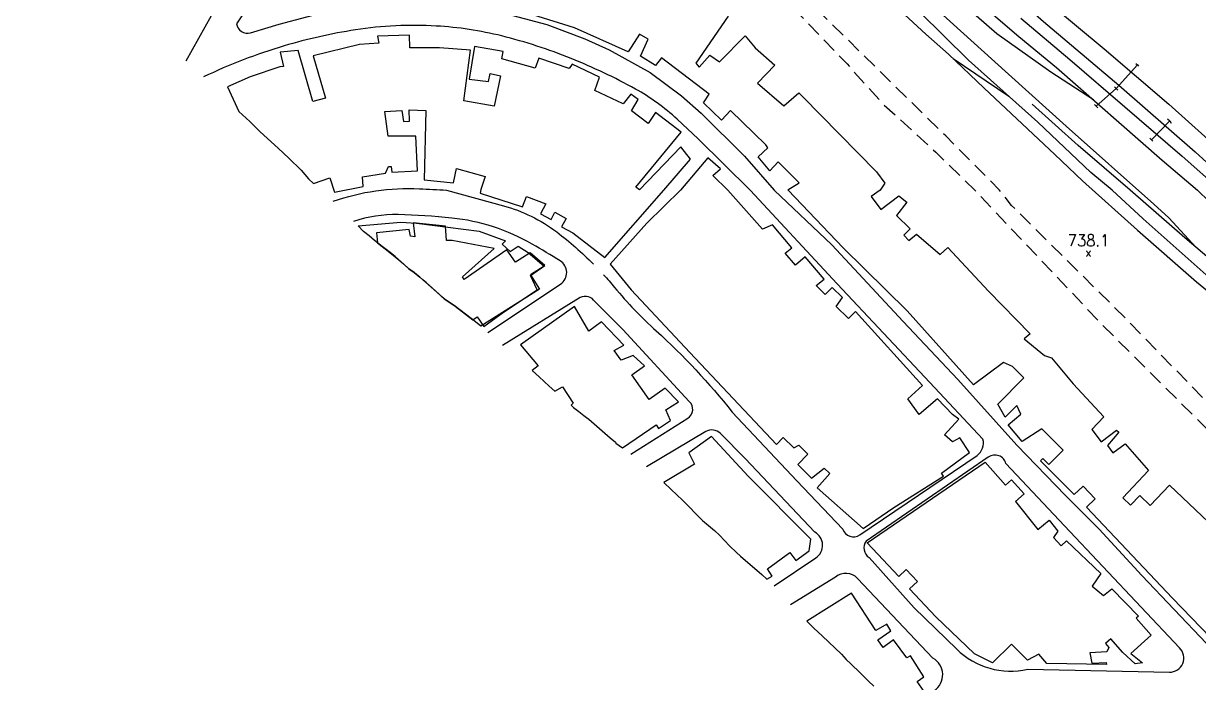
# Model space of a CAD drawing. Header units: metres. Extents: x 320405 to 332543, y 7395686 to 7410003.
# Drawn here: x 323358.8 to 323755.6, y 7400333.5 to 7400556.3 of the extents above; entities that cross this region are included whole.
import ezdxf
from ezdxf.enums import TextEntityAlignment as Align

# ---------------------------------------------------------------- set-up
doc = ezdxf.new("R2010")
doc.units = ezdxf.units.M
doc.header["$LTSCALE"] = 10
doc.header["$MEASUREMENT"] = 0
doc.linetypes.add('DASHED', pattern=[0.75, 0.5, -0.25])
for name, color, linetype in [('Edificações', 30, 'Continuous'), ('Linha Férrea', 20, 'Continuous'), ('Pontos Cotados', 45, 'Continuous'), ('Portico', 45, 'Continuous'), ('Vias Primárias', 230, 'Continuous'), ('Vias Secundárias', 230, 'DASHED')]:
    doc.layers.add(name, color=color, linetype=linetype)
doc.styles.add('Style-STANDARD', font='STANDARD.shx')

msp = doc.modelspace()

# ---------------------------------------------------------------- linework, layer by layer
at = {"layer": 'Edificações'}
for points in [[(323759.6531607128, 7400348.804712), (323746.9077935381, 7400362.120951263), (323717.7624940897, 7400392.79623899), (323720.777805682, 7400395.661156185), (323716.6736099445, 7400399.980802492), (323713.6334756849, 7400397.092300707), (323702.3088535877, 7400408.534651403), (323703.1198725181, 7400409.337325884), (323705.1462204295, 7400407.289912449), (323709.9528668158, 7400412.047103986), (323702.728049651, 7400419.347028962), (323696.0894679484, 7400414.991889273), (323691.3840877317, 7400420.696299729), (323695.6855784869, 7400424.244457712), (323694.3273577762, 7400427.191979494), (323690.3395554064, 7400423.256646745), (323687.8709697916, 7400427.618759589), (323696.6520652942, 7400436.601321489), (323692.7682378124, 7400440.39804011), (323689.8118513314, 7400441.777802133), (323679.6470337225, 7400434.236019147), (323657.23830336, 7400459.258107747), (323635.5838567525, 7400480.466443392), (323617.0485060214, 7400500.000000001), (323616.9223355506, 7400500.133855558), (323620.7304514301, 7400502.471964238), (323613.727182872, 7400509.62286217), (323610.8324953207, 7400506.538942769), (323606.9683320986, 7400511.229172797), (323610.2009621885, 7400514.313092198), (323609.5255591976, 7400515.276822818), (323597.555595911, 7400526.957282545), (323594.5160414085, 7400523.68054268), (323588.4853820826, 7400529.559290173), (323590.3708218383, 7400532.497316499), (323574.3079453516, 7400544.686636401), (323572.254016413, 7400542.110647921), (323567.1436599492, 7400545.259057636), (323569.7705485272, 7400551.031033701), (323566.9047861576, 7400552.74839033), (323563.0596653468, 7400546.711483593), (323544.9394853169, 7400554.900731342), (323530.7871170767, 7400559.252898309)], [(323596.8170396069, 7400558.856570945), (323585.8418615251, 7400542.893266693), (323587.0265887559, 7400541.606991575), (323590.5870375709, 7400545.634755534), (323593.88402619, 7400543.370903892), (323602.5386815757, 7400552.117704791), (323605.8619439014, 7400548.129527106), (323612.5974134863, 7400542.292038546), (323606.7043898163, 7400536.148825007), (323615.5964727346, 7400528.54640195), (323620.6202946967, 7400532.888440034), (323621.9484426197, 7400531.623537787), (323646.9197929609, 7400506.241023536), (323649.7272228809, 7400502.311017229), (323648.1533645064, 7400500.000000001), (323645.0531030908, 7400497.800303687), (323648.3001881391, 7400493.467142384), (323654.4720539164, 7400498.092073627), (323657.1850571352, 7400495.887230682), (323653.5951286835, 7400491.469914942), (323658.3129268511, 7400486.902809051), (323656.0981544097, 7400484.836811653), (323657.8294497454, 7400482.980843586), (323660.3884406525, 7400485.125834672), (323668.4247714111, 7400478.30316432), (323670.9513587594, 7400480.642142035), (323684.6927366187, 7400465.798566901), (323698.7388641479, 7400451.37493404), (323696.7379389929, 7400449.739777558), (323703.6107804296, 7400444.08656737), (323706.0211350665, 7400443.359840421), (323713.306351521, 7400434.522623911), (323723.6345330793, 7400423.385397911), (323719.5749053782, 7400419.030392452), (323722.7796479462, 7400414.884985778), (323727.9163152534, 7400418.856054885), (323728.7382403737, 7400418.149128027), (323724.8952557466, 7400413.680991661), (323726.7373152187, 7400411.199817211), (323730.818241837, 7400414.229555622), (323738.8004686727, 7400405.211069389), (323730.0371170011, 7400395.997043434), (323732.682293171, 7400393.481247502), (323735.7763904564, 7400396.734465422), (323739.2561370077, 7400393.424919421), (323745.8073939948, 7400400.313088946), (323758.9902529427, 7400387.775026914)], [(323580.7542285505, 7400500.109751633), (323569.2821107599, 7400488.807667715), (323556.9934193465, 7400474.980191812), (323564.0732704939, 7400466.264622772), (323583.8366830912, 7400445.127917472), (323613.0795526705, 7400413.99154612), (323615.393568038, 7400416.342192139), (323618.9465640017, 7400412.844563321), (323620.6116872935, 7400413.7517117), (323623.6825523172, 7400410.746989969), (323620.2702424929, 7400407.259564567), (323624.9411825983, 7400402.689231736), (323629.1873665618, 7400405.960548085), (323631.1722919797, 7400404.203169793), (323626.8698288354, 7400399.343619352), (323642.3669726359, 7400385.623031232), (323652.7835202694, 7400392.677411003), (323669.5589963763, 7400403.356736775), (323668.8253616209, 7400404.353323875), (323678.3367234324, 7400411.355085781), (323674.9946731509, 7400416.275398303), (323672.5218515072, 7400414.955521561), (323669.8927784939, 7400417.334843614), (323674.6412088499, 7400422.581703782), (323672.5195167254, 7400424.196096637), (323667.5150513309, 7400429.410518849), (323661.3221755142, 7400424.135973846), (323657.4285474329, 7400429.467076845), (323662.3800760406, 7400433.932486606), (323639.7436421287, 7400459.033195413), (323637.3971739325, 7400456.64964582), (323633.3151144157, 7400460.668199854), (323635.3735465738, 7400463.657268235), (323631.9069778387, 7400467.119559527), (323629.5434690606, 7400464.753130783), (323626.4921205086, 7400467.800714239), (323629.2296479105, 7400469.936349691), (323622.8338376107, 7400477.492045123), (323619.4788855524, 7400474.652116341), (323616.080615006, 7400478.666665873), (323618.299679015, 7400480.545078333), (323611.7483541444, 7400488.284491023), (323608.3564563332, 7400486.866477051), (323596.679672519, 7400500.000000001), (323591.6114710869, 7400504.93560576), (323594.1901510289, 7400507.250287664), (323589.9256150844, 7400510.901145693), (323580.6428257628, 7400500.000000001)], [(323471.7836171845, 7400487.920595579), (323486.2388453635, 7400489.232446497), (323491.5591628321, 7400488.851112896), (323512.7420971252, 7400486.112148654), (323521.6114480196, 7400482.919089222), (323520.4834184757, 7400481.7040056), (323523.1720129598, 7400479.208034167), (323525.8660453563, 7400481.079845966), (323529.2053766817, 7400478.957786597), (323534.644860351, 7400474.314258334), (323530.0517487277, 7400471.419494819), (323533.126338046, 7400466.541054193), (323513.2220441502, 7400453.996568344), (323511.5109629725, 7400455.431713579), (323508.0680910799, 7400458.10092527), (323504.2824413733, 7400460.956782462), (323502.3911896645, 7400462.206263355), (323500.8427157698, 7400463.269098745), (323499.9784436575, 7400464.081881059), (323499.1141715453, 7400464.894663373), (323498.046836067, 7400465.850191452), (323496.957253677, 7400466.825635993), (323494.8003358088, 7400468.756608613), (323493.7222597413, 7400469.655590063), (323492.6441836739, 7400470.554571514), (323491.6843673792, 7400471.332957987), (323490.7245510845, 7400472.111344459), (323488.9693520564, 7400473.422305472), (323486.3387476783, 7400475.823357409), (323485.3379355186, 7400476.691927986), (323484.3371233589, 7400477.560498565), (323482.1495804004, 7400479.265209537), (323479.962037442, 7400480.969920509), (323477.3793658421, 7400483.032055601), (323475.5100597946, 7400484.519703545), (323473.6407537472, 7400486.007351487), (323471.783617184, 7400487.920595579)], [(323663.0120067684, 7400330.493016208), (323660.5980268566, 7400333.842797995), (323662.9224419331, 7400335.517859733), (323658.3421995615, 7400342.608050607), (323657.1753983315, 7400341.854300457), (323652.6086007564, 7400348.012764374), (323649.1295371493, 7400345.432871164), (323647.3245360366, 7400348.017017165), (323651.7079824184, 7400351.078812277), (323650.4236929011, 7400353.328586468), (323646.6267046425, 7400351.161065729), (323638.4729742536, 7400363.741253609), (323623.4034668598, 7400354.263569476), (323625.7551570581, 7400351.975493211), (323628.486069946, 7400349.318452344), (323635.0588840439, 7400343.128629471), (323636.6392639682, 7400341.288191733), (323638.1974759609, 7400339.823775984), (323641.3794723956, 7400336.808031375), (323643.0032568376, 7400335.256702513), (323643.5927814232, 7400334.606193986), (323644.1823060089, 7400333.955685457), (323646.0072980743, 7400332.262132231)]]:
    msp.add_lwpolyline(points, dxfattribs=at)
for points in [[(323575.0760965343, 7400500.000000001), (323584.0564546892, 7400510.514110882), (323580.800684454, 7400514.604506644), (323566.8061994969, 7400500.164158823), (323565.5621756437, 7400501.059124555), (323580.9356686349, 7400519.572398141), (323572.2990914877, 7400526.211183504), (323569.7599426273, 7400522.509309362), (323564.1981122869, 7400526.844842659), (323566.4460809857, 7400530.693353281), (323563.9139223775, 7400532.409501879), (323561.3364476513, 7400529.20301371), (323551.7954764919, 7400533.674032424), (323553.376478711, 7400538.159733371), (323544.0616060546, 7400542.58559028), (323543.1121369677, 7400541.140412513), (323532.8357430654, 7400544.671768318), (323531.6601754755, 7400541.239471123), (323520.340305646, 7400544.451348972), (323520.83781877, 7400546.890086452), (323511.1158241822, 7400548.60623505), (323509.3523522757, 7400537.473571293), (323515.863651703, 7400536.75098241), (323516.361164827, 7400539.415528917), (323519.9331837146, 7400538.692940034), (323517.8081470378, 7400528.441210255), (323507.5435642514, 7400530.247682462), (323509.7761061866, 7400547.293569082), (323499.3333924899, 7400548.15768354), (323489.3059961929, 7400548.15768354), (323489.1695657528, 7400552.403543707), (323478.3814371789, 7400552.090570538), (323478.7842203331, 7400549.720969648), (323472.3204064123, 7400549.234876227), (323456.6494661368, 7400545.46330794), (323460.7679299139, 7400531.099159049), (323456.56028016, 7400529.981450833), (323451.5400738457, 7400547.212723875), (323445.5395449172, 7400546.594676208), (323446.6606367485, 7400541.839119537), (323445.4074532545, 7400541.660237901), (323435.3800569574, 7400538.351810431), (323427.763815592, 7400534.98112286), (323431.5464528435, 7400526.567673212), (323435.3046770163, 7400523.23172415), (323438.7427471595, 7400519.6942716), (323444.8315390667, 7400514.189548261), (323448.4332022345, 7400510.83647687), (323452.5496217541, 7400506.808038916), (323455.0840983488, 7400503.842133521), (323456.804346009, 7400502.217331183), (323462.2332314065, 7400504.213295653), (323463.8106179779, 7400499.301624099), (323473.5205604066, 7400501.256591296), (323473.2853022628, 7400504.545876107), (323481.0772641065, 7400505.752235274), (323482.0433651728, 7400507.942861603), (323483.0056095482, 7400507.942861603), (323483.1760270767, 7400506.109998546), (323491.8400831465, 7400506.581781437), (323491.2664003776, 7400518.20499904), (323481.9442964257, 7400518.222933666), (323480.8448984807, 7400526.624887941), (323486.6284885469, 7400526.91128441), (323487.1064771733, 7400523.18775862), (323489.2095789207, 7400523.283193135), (323489.0661582285, 7400527.197773804), (323494.6583600096, 7400526.91128441), (323494.1528924607, 7400503.450377092), (323503.997336984, 7400502.500399449), (323505.0261092772, 7400507.362634623), (323514.7247226764, 7400504.635363388), (323513.2485803685, 7400500.194441791), (323513.0177580085, 7400498.955321301), (323527.3670367895, 7400494.371298793), (323528.7016900529, 7400497.869531661), (323535.2122714472, 7400495.385600765), (323533.411301858, 7400492.0252754), (323536.9885463243, 7400490.108047811), (323538.2790016343, 7400492.515834005), (323542.0972404988, 7400490.469445239), (323540.5468225694, 7400487.576609775), (323544.2955833768, 7400485.567457841), (323555.128131303, 7400477.276433129)], [(323510.5282214912, 7400456.193619666), (323511.9763483356, 7400457.154230016), (323514.2922912111, 7400453.853608291), (323520.9332718694, 7400458.767881759), (323532.2700147214, 7400466.261953656), (323530.0087886478, 7400471.184404571), (323534.9236590925, 7400474.513275655), (323529.8959804394, 7400478.857729804), (323525.0037680537, 7400475.674937644), (323522.0097707122, 7400479.821925052), (323507.6816819937, 7400469.742293347), (323507.032070623, 7400470.72962705), (323517.7119708089, 7400480.223084544), (323503.5509250142, 7400482.936509877), (323501.6302929543, 7400482.964759236), (323501.319588295, 7400487.816958454), (323490.4393812262, 7400488.924351936), (323490.9477412933, 7400484.241463025), (323489.5072672483, 7400484.49533556), (323489.0835133375, 7400486.667562635), (323478.0309603949, 7400485.532663196), (323478.3983828189, 7400482.21842112), (323482.5795808659, 7400478.930118284), (323485.6092276896, 7400476.456482808), (323487.147553299, 7400475.085129982), (323488.9693520564, 7400473.422305472), (323490.7245510845, 7400472.111344459), (323492.6441836739, 7400470.554571514), (323498.4207872659, 7400465.515413044), (323499.744909064, 7400464.301502617), (323500.8427157698, 7400463.269098745), (323504.6252191873, 7400460.77013696)], [(323561.0798272459, 7400412.904673191), (323572.4678210621, 7400420.624002281), (323573.2870934323, 7400419.41536503), (323577.297446708, 7400422.133775068), (323575.6988473005, 7400425.775633283), (323580.0038612225, 7400428.491165481), (323575.4704549829, 7400433.034563968), (323570.1456059208, 7400429.244159669), (323564.2540687628, 7400437.520729563), (323568.5780275076, 7400440.598666914), (323564.7609398231, 7400444.15019246), (323560.6825055811, 7400442.566152859), (323558.24677402, 7400445.84738966), (323561.585652186, 7400447.614799607), (323553.9886620917, 7400455.43534888), (323549.7402930898, 7400452.380343888), (323544.866337591, 7400460.645768465), (323526.6676842645, 7400447.725872504), (323532.672272367, 7400440.597610909), (323530.5729128324, 7400439.045767591), (323532.9719032694, 7400436.843734138), (323536.3314802985, 7400433.7599782), (323538.2441801126, 7400432.08107743), (323540.8438685301, 7400433.488611958), (323544.4077403184, 7400428.020856818), (323543.7384684194, 7400427.258383979), (323544.5633110979, 7400426.534366024), (323546.3334024525, 7400425.182224523), (323548.103493807, 7400423.830083022), (323548.9335260846, 7400423.19692269), (323549.7635583623, 7400422.563762358), (323553.3301498923, 7400419.428781396), (323556.8967414222, 7400416.293800432), (323558.7488897369, 7400414.768431307), (323558.8722166465, 7400414.419081659), (323559.9760219462, 7400413.661877425)], [(323609.8880383079, 7400368.454395389), (323611.6121797567, 7400369.471014036), (323610.1163817619, 7400372.007823026), (323617.6439574208, 7400377.522381462), (323619.662997205, 7400374.766317689), (323624.1042823053, 7400378.019918494), (323624.6593174762, 7400381.958626292), (323603.4985879918, 7400403.330068982), (323591.2075466647, 7400416.773808742), (323583.5015717443, 7400411.214159958), (323585.4374685311, 7400407.347455584), (323575.0751863861, 7400401.197603062), (323577.5755243168, 7400398.816373635), (323581.3687011503, 7400395.203892223), (323588.1094658685, 7400388.372042586), (323590.1372285874, 7400386.642593004), (323592.1649913063, 7400384.913143421), (323593.8860061998, 7400383.411747472), (323595.5933893201, 7400381.596820503), (323597.3007724405, 7400379.781893534), (323599.663900319, 7400377.450081519), (323600.9221028025, 7400376.300242839), (323608.2131132964, 7400370.018007722)], [(323734.1960917081, 7400339.880427142), (323730.0659972991, 7400343.667078978), (323726.0007046786, 7400348.277187915), (323724.2217059634, 7400346.708428814), (323725.3837693919, 7400345.390629704), (323724.7044423287, 7400343.874465086), (323718.9300591812, 7400343.551086186), (323719.6315498708, 7400340.128673399), (323724.4885118936, 7400340.317297191), (323724.5147982558, 7400339.64043739), (323704.4142319752, 7400339.930876918), (323701.6957289733, 7400343.120053301), (323697.9281620525, 7400341.089470634), (323692.4478793298, 7400346.562729387), (323686.1102775132, 7400340.216994367), (323679.9601668404, 7400343.252056601), (323666.9239049455, 7400355.801876348), (323658.0678115688, 7400365.181448805), (323660.7476795755, 7400367.711751909), (323656.8890974714, 7400371.798412798), (323654.3960127425, 7400369.444468495), (323643.7429910332, 7400380.756253844), (323683.5435244813, 7400408.077434666), (323690.4410631031, 7400400.21444087), (323692.5341493813, 7400402.05052822), (323696.7266100089, 7400397.333133209), (323693.804691619, 7400394.736355161), (323701.3227788198, 7400385.310576168), (323705.2133786039, 7400388.413754002), (323708.124130269, 7400384.764407943), (323706.6732313859, 7400382.582035434), (323709.2560131594, 7400379.740337101), (323711.076416079, 7400381.394877073), (323722.6618265126, 7400370.362098853), (323719.7727090116, 7400366.165177758), (323723.4983586915, 7400362.954403868), (323726.3435197346, 7400365.184033835), (323735.3369203974, 7400356.023855367), (323734.5706894663, 7400355.271575071), (323739.6772807495, 7400349.61039623), (323732.735248952, 7400343.348428527), (323736.6884681892, 7400340.215813922)]]:
    msp.add_lwpolyline(points, close=True, dxfattribs=at)
at = {"layer": 'Linha Férrea', "flags": 128}
for points in [[(323358.8146191062, 7400947.53607179), (323388.3737442965, 7400916.943780901), (323406.6879640864, 7400896.088877008), (323421.8748896561, 7400876.004883272), (323440.5762247934, 7400851.701977771), (323457.9144607465, 7400827.979113397), (323473.2975954649, 7400807.119563228), (323487.8958935885, 7400786.780767702), (323504.9104085507, 7400763.182516458), (323515.5994683775, 7400748.317870689), (323532.9994113848, 7400725.321033443), (323549.0357731216, 7400705.635132656), (323566.9623954776, 7400684.77595419), (323583.3887650801, 7400666.588291643), (323607.8975535583, 7400642.796569456), (323634.8840248862, 7400618.482791669), (323656.0008537325, 7400599.648088692), (323680.1777257516, 7400577.423741336), (323703.3255844344, 7400557.021013048), (323728.7382848386, 7400535.447794846), (323754.4879636086, 7400512.959539), (323768.6817455999, 7400500.000000001)], [(323720.1309940103, 7400530.571116158), (323705.8184530042, 7400539.897068988), (323687.577269298, 7400552.814181602), (323672.7068334239, 7400565.967139199), (323657.6932179008, 7400579.697814786), (323637.5784055546, 7400598.081364338), (323622.8658529636, 7400611.222427469), (323604.7799010654, 7400626.605876444), (323585.5624924793, 7400643.494533075), (323568.9734187303, 7400658.655146642), (323556.1325664336, 7400671.568542235), (323544.2004469264, 7400685.752322681), (323527.5376139642, 7400705.493700007), (323514.39907334, 7400723.734423028), (323502.6891956449, 7400739.652565475), (323490.0002005519, 7400757.591745167), (323475.7350241033, 7400777.706776028), (323459.6755222212, 7400799.69137553), (323444.8101482539, 7400820.337289916), (323429.1199245239, 7400841.435194057), (323415.2278829184, 7400860.275658417), (323400.6698390059, 7400881.207969273), (323387.383297869, 7400898.85526989), (323374.2456907047, 7400918.278175788)], [(323487.1826468183, 7400726.347860496), (323513.8955341365, 7400701.77863044), (323550.0230859878, 7400668.555989637), (323560.5839108427, 7400658.720937913), (323598.5821988156, 7400624.367021768), (323647.2832860766, 7400579.364955555), (323685.7487157328, 7400544.358888075), (323710.967009367, 7400521.604434923), (323740.5592210745, 7400495.277540095), (323745.619182506, 7400490.664070798), (323754.8956125515, 7400480.615303162)], [(323826.2828318765, 7400417.274053718), (323813.9195116315, 7400426.077748227), (323793.9780074057, 7400441.306159262), (323763.2538027833, 7400466.908045049), (323736.8946556982, 7400490.339923332), (323726.4384566206, 7400500.000000001), (323719.3294053419, 7400506.0224627), (323701.388320395, 7400522.946895659), (323677.9871253297, 7400543.960516348), (323661.3657517946, 7400560.258631268), (323635.0739669122, 7400584.241965888), (323602.5386815757, 7400613.659956917), (323569.6088085533, 7400643.580767962), (323549.9869174791, 7400661.445905483)], [(323542.3699762201, 7400655.753433526), (323566.3564129226, 7400636.85184484), (323601.7374540447, 7400609.213191764), (323615.2247841507, 7400596.048711402), (323639.1550689965, 7400575.371945742), (323663.593231823, 7400552.778869903), (323671.17018315, 7400546.011382687), (323683.2351174495, 7400534.446243538), (323707.0914020389, 7400512.096260872), (323716.5061157643, 7400503.09997647), (323735.048283188, 7400486.472802456), (323755.0020994096, 7400468.955659789), (323770.9182889542, 7400455.921772363), (323788.5533182196, 7400441.601005963), (323803.6119488241, 7400430.602050849), (323818.0100127637, 7400420.058401215), (323832.8862700735, 7400409.127874067), (323838.020076383, 7400406.421532923)], [(323704.4678880654, 7400563.885235735), (323723.8205218757, 7400547.792393301), (323745.6325192537, 7400529.10581361), (323764.455581197, 7400512.136776401)], [(323685.633979179, 7400559.919081399), (323694.9249885606, 7400551.983148631), (323707.7166680485, 7400541.476709989), (323743.4103421753, 7400510.120942985), (323755.3493440631, 7400500), (323759.202558103, 7400496.149069193)], [(323695.6804178874, 7400558.16808573), (323712.1742795802, 7400544.218012978), (323730.7526826956, 7400528.189289156), (323750.1091731968, 7400511.48992182), (323763.0177067566, 7400500.000000001)], [(323672.7839839638, 7400544.464434274), (323691.5758503646, 7400531.758220152)], [(323881.1009721874, 7400370.30367246), (323865.0293166527, 7400384.249046155), (323855.7175715395, 7400391.782657112), (323840.6844629237, 7400403.95798108), (323826.2828318765, 7400417.274053718), (323813.8590148569, 7400429.563952881), (323802.1788323474, 7400440.426665385), (323786.5403028265, 7400453.606064992), (323768.0996624017, 7400469.31595869), (323751.0275632447, 7400483.92538015), (323732.5842038638, 7400500.000000001), (323715.042934468, 7400515.081307514), (323699.5142096688, 7400529.040486966)]]:
    msp.add_lwpolyline(points, dxfattribs=at)
at = {"layer": 'Portico'}
for points in [[(323727.84333484, 7400534.377945485), (323735.0042593419, 7400542.324651133)], [(323734.5061733085, 7400542.773485737), (323735.0042593419, 7400542.324651133), (323735.3563164307, 7400541.913272209)], [(323721.074676365, 7400528.366217956), (323727.8592415376, 7400534.359939973)], [(323727.3089796378, 7400534.982806318), (323728.3776900421, 7400533.773084651)], [(323720.5319606657, 7400528.923727586), (323721.6173920643, 7400527.808708326)], [(323739.732797806, 7400517.041857317), (323745.9268512569, 7400523.468181354)], [(323745.1309319303, 7400524.064368947), (323745.9268512569, 7400523.468181354), (323746.3744961603, 7400522.698060133)], [(323739.2379758117, 7400517.548343291), (323740.2276198003, 7400516.535371344)]]:
    msp.add_lwpolyline(points, dxfattribs=at)
at = {"layer": 'Vias Primárias'}
for points in [[(323438.0332192421, 7400567.439451219), (323430.7645621425, 7400556.281325868, 0.4612635275282987), (323435.5302268587, 7400553.227235561), (323445.1148268337, 7400556.13385306), (323463.7898882644, 7400561.056489826)], [(323554.714895171, 7400471.392150829, -0.01193837464350401), (323558.403340579, 7400467.144283424, 0.0359140307654929), (323572.5015814345, 7400452.398355709, -0.04146667624319214), (323598.1422443541, 7400424.977359378), (323620.0031050501, 7400401.774965039), (323635.4783374899, 7400385.38604858, 0.5058659192570204), (323641.245629799, 7400383.477456429), (323680.8483591864, 7400410.288552484, 0.3131812480630148), (323682.830515188, 7400415.865226744), (323664.85251351, 7400434.96424708), (323633.5976592767, 7400468.296122707), (323604.1724359604, 7400500.000000001), (323586.6739425833, 7400517.345345007), (323579.5629277236, 7400523.970284467, 0.06135976728292315), (323565.4850418261, 7400534.180011908, 0.03045059528649556), (323543.743911143, 7400544.522065297, 0.03471537545904888), (323520.3195759325, 7400552.12188644, 0.04664570069978189), (323498.2026589316, 7400555.489414544, 0.0528412522173698), (323470.9037956422, 7400554.186041129, 0.03408310347307637), (323446.8563638108, 7400548.772385889, 0.03926611680337319), (323419.6280321338, 7400538.272110023)], [(323463.4284114041, 7400496.252580843, -0.0972967884502065), (323492.5157271806, 7400500.455015716, -0.007732298531642689), (323501.6739063317, 7400500.000000001), (323520.8837847704, 7400494.746648788, -0.0959714909648221), (323538.8916580062, 7400485.862734964, -0.03515395370220308), (323551.332909269, 7400474.952293389)], [(323515.6581715943, 7400451.903388378), (323540.1740989957, 7400468.248841677, 0.5460548468503746), (323540.0413233031, 7400476.119924115, 0.007423281492759135), (323530.6448373894, 7400481.745616242, 0.1059304043200251), (323503.4421341553, 7400490.565821588, 0.01951838560849348), (323485.3150800077, 7400491.717327318, 0.08715248032251512), (323470.2938183342, 7400489.455404006, -2.730296242595671)], [(323563.975198859, 7400410.721818804), (323583.1467479652, 7400422.902831204, 0.490847173462682), (323583.6730925621, 7400428.596734765), (323561.2383055364, 7400452.867997267), (323551.817575597, 7400462.30535765, 0.3548356286571578), (323546.8142431009, 7400463.764648712), (323520.5537392084, 7400447.460287769)], [(323612.3060349327, 7400366.190967184), (323626.4343426902, 7400375.711442947, 0.5629613471671918), (323626.0194752959, 7400384.411736261), (323602.5630404926, 7400409.303489323), (323594.1888820956, 7400417.702084634, 0.3373141399128937), (323589.1985899591, 7400418.385981978), (323569.167947367, 7400406.432714634)], [(323655.3212552186, 7400323.353583744), (323666.3821529304, 7400330.783623599, 0.5572718232880474), (323665.9693247532, 7400341.779006508), (323640.5074332012, 7400368.763299565, 0.3973656861666562), (323633.0692754627, 7400369.194832779), (323617.8375573115, 7400359.785594992)]]:
    msp.add_lwpolyline(points, format="xyb", dxfattribs=at)
for points in [[(323413.6968155452, 7400543.714494804), (323424.4104228688, 7400562.920018306)], [(323524.1251656619, 7400559.023279337), (323535.5698958586, 7400555.966215413), (323548.3678424692, 7400551.117547365), (323556.5960924692, 7400547.453865613), (323570.5042839678, 7400539.786580538), (323581.0747505499, 7400531.92043484), (323587.6388384337, 7400526.064175324), (323602.3058338636, 7400511.478027353), (323612.3474308186, 7400500.000000001), (323631.8326035687, 7400481.477106687), (323655.8887947852, 7400455.642651599), (323674.3831345942, 7400435.945641167), (323694.2639154658, 7400413.82028702), (323710.6995523014, 7400396.783772664), (323722.0337476393, 7400385.364945184), (323736.4797883038, 7400369.733769815), (323758.3449540138, 7400346.702070836)]]:
    msp.add_lwpolyline(points, dxfattribs=at)
msp.add_lwpolyline([(323690.6201911909, 7400407.589825336, 0.5208504634445882), (323684.6474206828, 7400409.737607568), (323643.3795572263, 7400381.383332061, 0.4108788891500903), (323644.3834521275, 7400375.766484612), (323659.6577211841, 7400358.846791386), (323673.9834480386, 7400344.785646425, 0.257680151458519), (323697.9601097874, 7400338.106262762), (323745.7917599968, 7400337.051403794, 0.6841824082045294), (323749.2067689354, 7400345.293980043), (323710.4086239921, 7400386.567484407)], format="xyb", close=True, dxfattribs=at)
at = {"layer": 'Vias Secundárias', "flags": 128}
for points in [[(324106.0060962126, 7400084.527339552), (324123.7416206729, 7400058.962728227, -0.4432759815561656), (324122.9381691273, 7400055.499705454), (324086.0965397216, 7400025.658704214, -0.4308962006807942), (324082.5258705429, 7400026.136100861), (324062.8873033493, 7400050.958641833, -0.2991675952944729), (324062.4214555271, 7400056.242276135, 0.09292400976537528), (324067.5047706502, 7400072.214175119, 0.05234983076524294), (324067.8480388656, 7400091.06329575, -0.4899489684923852), (324072.4222294476, 7400095.290903651, 0.2526214874375579), (324078.9110183265, 7400109.975791306, 0.09658593394141797), (324070.2386810704, 7400132.718884208), (324034.3702113909, 7400174.47362107), (324017.8509666534, 7400196.055034898), (324001.3226587286, 7400213.815441008, 0.4072290336348552), (323982.5534777677, 7400214.714614467), (323958.8326244777, 7400197.370981884, -0.4801453011196785), (323952.9456312292, 7400198.961942694), (323929.3240198391, 7400224.676485751), (323893.8697378148, 7400273.190325262), (323866.6092567621, 7400309.431193386), (323836.6792139185, 7400346.472336729), (323804.964176355, 7400380.743328695), (323763.186735198, 7400423.501057152), (323730.82322659, 7400456.851111375), (323692.4707638774, 7400494.865309998), (323688.4750312188, 7400500.000000001), (323670.2537369788, 7400518.328497062), (323647.0289855215, 7400541.182043148), (323624.9188177295, 7400562.923084849), (323613.1626597439, 7400576.120274995), (323593.1375154608, 7400595.954577846), (323574.0312277807, 7400613.490832461), (323557.00924048, 7400629.079460996), (323541.0463969132, 7400642.869980621), (323523.3767265872, 7400659.008356562), (323514.3511057471, 7400666.938249171), (323496.3591606892, 7400682.008817904), (323485.9930987239, 7400691.64259294), (323472.6723294554, 7400703.063604601), (323467.5776407984, 7400709.550828433), (323458.0549889206, 7400718.59982314), (323455.154516333, 7400732.376775637), (323452.4912302348, 7400748.581872106), (323449.6044971085, 7400765.015751217), (323434.7384000117, 7400787.204508097), (323423.5568889676, 7400807.124023654), (323416.8180447783, 7400822.306753495), (323405.4964876465, 7400841.60831431), (323385.3937274594, 7400871.119602567)], [(323379.0812886559, 7400867.169431421), (323397.065520332, 7400840.943710955), (323410.2353965697, 7400824.43744286), (323414.9774390541, 7400814.726818414), (323422.4461619932, 7400797.74021828), (323433.2489942011, 7400782.118415332), (323443.907441544, 7400766.350347608), (323445.6161966486, 7400761.365171964), (323446.4060951502, 7400759.6946498), (323447.8460871088, 7400748.773205762), (323450.2639912496, 7400732.969361711), (323453.1459035123, 7400718.64860904), (323458.95841876, 7400711.43349957), (323464.6265491429, 7400706.561321365), (323465.7931981352, 7400705.662173984), (323470.1138971406, 7400700.372388468), (323480.2022773623, 7400689.539316605), (323485.8238864114, 7400684.806340836), (323498.6114681652, 7400672.990767396), (323510.2810916491, 7400661.365412506), (323522.2775696855, 7400651.73349598), (323537.8096690892, 7400637.691984512), (323547.0551213097, 7400629.710797014), (323560.2630823698, 7400617.475293126), (323571.1895697291, 7400607.384510357), (323583.7464731595, 7400596.03588768), (323601.6940662722, 7400578.504743969), (323620.3823850778, 7400559.913877569), (323636.9343381771, 7400542.667457667), (323649.0698981284, 7400529.138151693), (323666.8747936785, 7400512.864569113), (323680.0523847702, 7400500.000000001), (323723.3757790846, 7400454.241648791), (323768.3754098724, 7400409.458924668), (323810.1687116071, 7400365.989479113), (323834.0030813168, 7400338.266367839), (323861.9346913819, 7400304.903805406), (323890.7483761416, 7400266.788290289), (323913.5774118107, 7400236.069963261), (323932.3069413276, 7400210.47174655), (323946.2730862297, 7400192.178740896, -0.5191133311727123), (323943.7256508863, 7400184.103357709), (323919.4655621717, 7400166.926311762)]]:
    msp.add_lwpolyline(points, format="xyb", dxfattribs=at)

# ---------------------------------------------------------------- texts
at = {"layer": 'Pontos Cotados', "linetype": 'Continuous', "style": 'Style-STANDARD'}
for s, height, p in [('738.1', 4, (323718.5, 7400483.02, 738.14)), ('x', 3, (323718.5, 7400479.02, 738.14))]:
    msp.add_text(s, height=height, dxfattribs=at).set_placement(p, align=Align.MIDDLE_CENTER)

doc.saveas('drawing.dxf')
